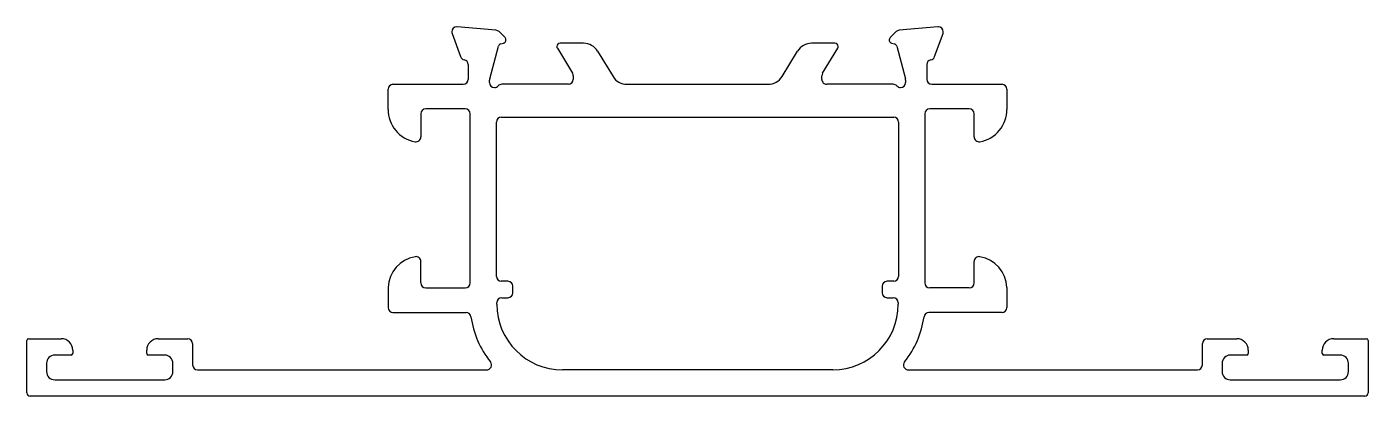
# Model space of a CAD drawing. Extents: x 892.2 to 973.9, y 467.2 to 489.7.
import ezdxf

# ---------------------------------------------------------------- set-up
doc = ezdxf.new("R2010")
doc.units = 0
doc.layers.get('0').update_dxf_attribs({"linetype": 'CONTINUOUS'})

msp = doc.modelspace()

# ---------------------------------------------------------------- linework, layer by layer
at = {"color": 0}
for p, q in [((920.727, 489.506), (918.361, 489.713)), ((921.277, 489.055), (920.913, 489.419)), ((945.097, 489.419), (944.733, 489.055)), ((947.648, 489.713), (945.283, 489.506)), ((918.053, 489.313), (918.567, 487.9)), ((921.018, 488.675), (921.187, 488.721)), ((926.061, 488.714), (924.635, 488.714)), ((941.374, 488.714), (939.949, 488.714)), ((944.822, 488.721), (944.992, 488.675)), ((947.443, 487.9), (947.957, 489.313)), ((920.345, 486.552), (920.876, 488.534)), ((924.464, 488.41), (925.391, 486.891)), ((926.914, 488.235), (927.855, 486.693)), ((938.154, 486.693), (939.095, 488.235)), ((940.618, 486.891), (941.545, 488.41)), ((945.133, 488.534), (945.664, 486.552)), ((919.031, 487.414), (919.031, 486.514)), ((946.971, 487.413), (946.971, 486.514)), ((914.451, 486.214), (918.731, 486.214)), ((920.335, 486.314), (920.335, 486.474)), ((925.135, 486.214), (921.082, 486.214)), ((925.435, 486.735), (925.435, 486.514)), ((928.709, 486.214), (937.301, 486.214)), ((940.574, 486.514), (940.574, 486.735)), ((944.927, 486.214), (940.874, 486.214)), ((945.674, 486.474), (945.674, 486.314)), ((947.271, 486.214), (951.551, 486.214)), ((914.151, 484.687), (914.151, 485.914)), ((951.851, 485.914), (951.851, 484.687)), ((918.851, 484.714), (916.451, 484.714)), ((949.551, 484.714), (947.151, 484.714)), ((916.151, 484.414), (916.151, 483.014)), ((919.151, 474.117), (919.151, 484.414)), ((920.751, 474.514), (920.751, 483.914)), ((921.051, 484.214), (944.951, 484.214)), ((945.251, 483.914), (945.251, 474.514)), ((946.851, 484.414), (946.851, 474.117)), ((949.851, 483.014), (949.851, 484.414)), ((916.151, 474.117), (916.151, 475.417)), ((949.851, 474.117), (949.851, 475.417)), ((921.451, 474.214), (921.051, 474.214)), ((921.751, 473.514), (921.751, 473.914)), ((944.251, 473.914), (944.251, 473.514)), ((944.951, 474.214), (944.551, 474.214)), ((914.151, 473.844), (914.151, 472.617)), ((916.451, 473.817), (918.851, 473.817)), ((921.076, 473.214), (921.451, 473.214)), ((944.551, 473.214), (944.926, 473.214)), ((949.551, 473.817), (947.151, 473.817)), ((951.851, 473.844), (951.851, 472.617)), ((914.451, 472.317), (918.906, 472.317)), ((920.776, 472.817), (920.776, 472.914)), ((945.226, 472.914), (945.226, 472.817)), ((951.551, 472.317), (947.097, 472.317)), ((892.151, 467.417), (892.151, 470.617)), ((892.251, 470.717), (894.251, 470.717)), ((900.151, 470.717), (901.951, 470.717)), ((964.051, 470.717), (965.851, 470.717)), ((971.751, 470.717), (973.751, 470.717)), ((973.851, 470.617), (973.851, 467.417)), ((894.951, 470.017), (894.951, 469.817)), ((899.451, 469.817), (899.451, 470.017)), ((902.251, 470.417), (902.251, 469.117)), ((963.751, 469.117), (963.751, 470.417)), ((966.551, 470.017), (966.551, 469.817)), ((971.051, 469.817), (971.051, 470.017)), ((893.351, 469.217), (893.351, 468.717)), ((894.851, 469.717), (893.851, 469.717)), ((900.551, 469.717), (899.551, 469.717)), ((901.051, 468.717), (901.051, 469.217)), ((964.951, 469.217), (964.951, 468.717)), ((966.451, 469.717), (965.451, 469.717)), ((972.151, 469.717), (971.151, 469.717)), ((972.651, 468.717), (972.651, 469.217)), ((893.851, 468.217), (900.551, 468.217)), ((902.551, 468.817), (920.155, 468.817)), ((941.251, 468.817), (924.776, 468.817)), ((945.847, 468.817), (963.451, 468.817)), ((965.451, 468.217), (972.151, 468.217)), ((973.651, 467.217), (892.351, 467.217))]:
    msp.add_line(p, q, dxfattribs=at)
for centre, radius, start, end in [((918.335, 489.414), 0.3, 90, 180), ((918.316, 489.411), 0.281, 179.33603, 200.28031), ((918.335, 489.414), 0.3, 85, 90), ((920.701, 489.207), 0.3, 45, 85), ((945.309, 489.207), 0.3, 95, 135), ((947.674, 489.414), 0.3, 90, 95), ((947.674, 489.414), 0.3, 0, 90), ((947.693, 489.411), 0.281, 339.71969, 0.66397), ((921.07, 488.482), 0.2, 105, 165), ((921.135, 488.914), 0.2, 285, 345), ((921.135, 488.914), 0.2, 360, 45), ((921.135, 488.914), 0.2, 345, 0), ((924.635, 488.514), 0.2, 90, 180), ((926.061, 487.714), 1, 31.39551, 90), ((939.949, 487.714), 1, 90, 148.60449), ((941.374, 488.514), 0.2, 0, 90), ((944.874, 488.914), 0.2, 135, 180), ((944.874, 488.914), 0.2, 180, 195), ((944.874, 488.914), 0.2, 195, 255), ((944.94, 488.482), 0.2, 15, 75), ((918.849, 488.003), 0.3, 200, 258.73896), ((924.635, 488.514), 0.2, 180, 211.39551), ((941.374, 488.514), 0.2, 328.60449, 360), ((947.161, 488.003), 0.3, 280.54795, 340), ((918.731, 487.414), 0.3, 360, 78.73896), ((947.271, 487.413), 0.3, 100.54795, 180), ((914.451, 485.914), 0.3, 90, 180), ((918.731, 486.514), 0.3, 270, 0), ((920.635, 486.474), 0.3, 165, 180), ((920.635, 486.314), 0.3, 180, 270), ((921.082, 485.914), 0.3, 90, 138.18969), ((925.135, 486.514), 0.3, 270, 0), ((925.135, 486.735), 0.3, 0, 31.39551), ((928.709, 487.214), 1, 211.39551, 270), ((937.301, 487.214), 1, 270, 328.60449), ((940.874, 486.735), 0.3, 148.60449, 180), ((940.874, 486.513), 0.299, 179.9014, 270.0986), ((944.927, 485.914), 0.3, 41.81031, 90), ((945.374, 486.314), 0.3, 270, 0), ((945.374, 486.474), 0.3, 0, 15), ((947.271, 486.514), 0.3, 180, 270), ((951.551, 485.914), 0.3, 0, 90), ((920.635, 486.314), 0.3, 270, 318.18969), ((945.374, 486.314), 0.3, 221.81031, 270), ((916.151, 484.687), 2, 180, 259.83575), ((916.451, 484.414), 0.3, 90, 180), ((918.851, 484.414), 0.3, 360, 90), ((947.151, 484.414), 0.3, 90, 180), ((949.551, 484.414), 0.3, 360, 90), ((949.851, 484.687), 2, 280.16425, 360), ((921.051, 483.914), 0.3, 90, 180), ((944.951, 483.914), 0.3, 0, 90), ((915.851, 483.014), 0.3, 259.83575, 0), ((950.151, 483.014), 0.3, 180, 280.16425), ((916.153, 473.739), 2.005, 100.19904, 177.01033), ((915.851, 475.417), 0.3, 360, 100.19904), ((950.151, 475.417), 0.3, 79.80096, 180), ((949.849, 473.739), 2.005, 2.98967, 79.80096), ((916.451, 474.117), 0.3, 180, 270), ((918.851, 474.117), 0.3, 270, 360), ((921.051, 474.514), 0.3, 180, 270), ((921.451, 473.914), 0.3, 0, 90), ((944.551, 473.914), 0.3, 90, 180), ((944.951, 474.514), 0.3, 270, 0), ((947.151, 474.117), 0.3, 180, 270), ((949.551, 474.117), 0.3, 270, 0), ((921.076, 472.914), 0.3, 90, 180), ((921.451, 473.514), 0.3, 270, 0), ((944.551, 473.514), 0.3, 180, 270), ((944.926, 472.914), 0.3, 0, 90), ((914.451, 472.617), 0.3, 180, 270), ((918.906, 472.017), 0.3, 7.79292, 90), ((924.776, 472.817), 4, 180, 270), ((941.226, 472.817), 4, 270.36428, 360), ((947.097, 472.017), 0.3, 90, 172.20708), ((951.551, 472.617), 0.3, 270, 0), ((924.751, 472.817), 5.6, 187.79292, 218.83786), ((941.251, 472.817), 5.6, 321.16214, 352.20708), ((892.251, 470.617), 0.1, 90, 180), ((894.251, 470.017), 0.7, 0, 90), ((900.151, 470.017), 0.7, 90, 180), ((901.951, 470.417), 0.3, 360, 90), ((964.051, 470.417), 0.3, 90, 180), ((965.851, 470.017), 0.7, 0, 90), ((971.751, 470.017), 0.7, 90, 180), ((973.751, 470.617), 0.1, 0, 90), ((894.851, 469.817), 0.1, 270, 0), ((899.551, 469.817), 0.1, 180, 270), ((966.451, 469.817), 0.1, 270, 0), ((971.151, 469.817), 0.1, 180, 270), ((893.851, 469.217), 0.5, 90, 180), ((900.551, 469.217), 0.5, 360, 90), ((902.551, 469.117), 0.3, 180, 270), ((920.155, 469.117), 0.3, 270, 38.83786), ((945.847, 469.117), 0.3, 141.16214, 270), ((963.451, 469.117), 0.3, 270, 360), ((965.451, 469.217), 0.5, 90, 180), ((972.151, 469.217), 0.5, 0, 90), ((893.851, 468.717), 0.5, 180, 270), ((900.551, 468.717), 0.5, 270, 360), ((965.451, 468.717), 0.5, 180, 270), ((972.151, 468.717), 0.5, 270, 0), ((892.351, 467.417), 0.2, 180, 270), ((973.651, 467.417), 0.2, 270, 360)]:
    msp.add_arc(centre, radius, start, end, dxfattribs=at)

doc.saveas('drawing.dxf')
